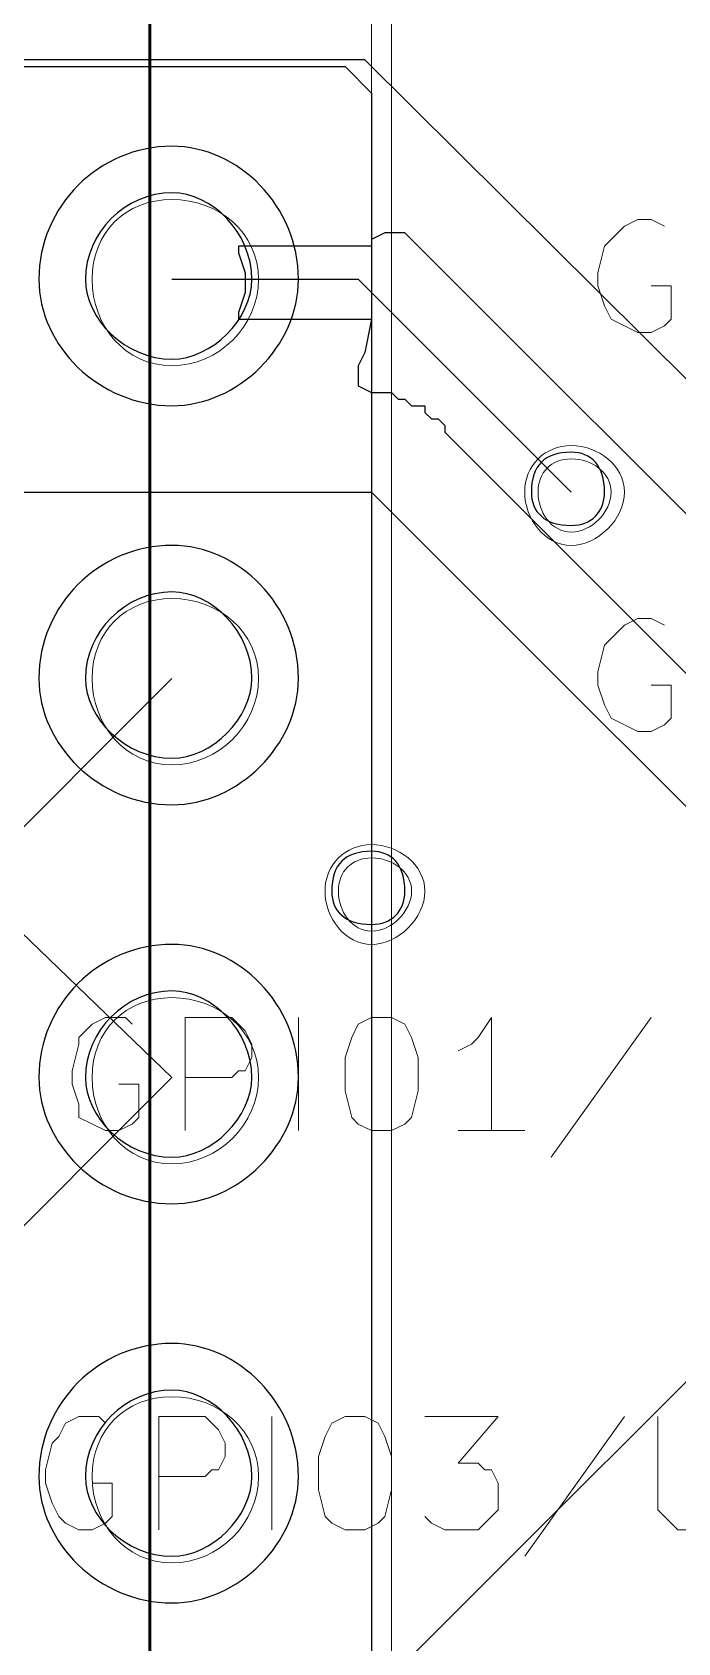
# Model space of a CAD drawing. Header units: centimetres. Extents: x -14.7 to 16.9, y -14.9 to 2.2.
# Drawn here: x -9.325 to -8.914, y -8.824 to -7.799 of the extents above; entities that cross this region are included whole.
import ezdxf

# ---------------------------------------------------------------- set-up
doc = ezdxf.new("R2010")
doc.units = ezdxf.units.CM
doc.header["$MEASUREMENT"] = 0
doc.layers.add('Layer 1', color=7, linetype='Continuous')

msp = doc.modelspace()

# ---------------------------------------------------------------- linework, layer by layer
at = {"layer": 'Layer 1', "lineweight": 53}
msp.add_lwpolyline([(-10.75, -13.7), (-9.25, -13.7), (-9.25, -6.3), (-10.75, -6.3), (-10.75, -13.7)], close=True, dxfattribs=at)
msp.add_open_spline([(-13.7, -13.2), (-13.7, -13.2), (-13.7, -6.8), (-13.7, -6.8), (-13.7, -6.8), (-13.7, -6.52386), (-13.47614, -6.3), (-13.2, -6.3), (-13.2, -6.3), (-13.2, -6.3), (-6.8, -6.3), (-6.8, -6.3), (-6.8, -6.3), (-6.52386, -6.3), (-6.3, -6.52386), (-6.3, -6.8), (-6.3, -6.8), (-6.3, -6.8), (-6.3, -13.2), (-6.3, -13.2), (-6.3, -13.2), (-6.3, -13.47614), (-6.52386, -13.7), (-6.8, -13.7), (-6.8, -13.7), (-6.8, -13.7), (-13.2, -13.7), (-13.2, -13.7), (-13.2, -13.7), (-13.47614, -13.7), (-13.7, -13.47614), (-13.7, -13.2)], degree=3, knots=[0, 0, 0, 0, 0.1111111, 0.1111111, 0.1111111, 0.1111111, 0.2222222, 0.2222222, 0.2222222, 0.2222222, 0.3333333, 0.3333333, 0.3333333, 0.3333333, 0.4444444, 0.4444444, 0.4444444, 0.4444444, 0.5555556, 0.5555556, 0.5555556, 0.5555556, 0.6666667, 0.6666667, 0.6666667, 0.6666667, 0.7777778, 0.7777778, 0.7777778, 0.7777778, 1, 1, 1, 1], dxfattribs=at)
at = {"layer": 'Layer 1', "color": 41, "lineweight": 13}
msp.add_open_spline([(-9.09618, -11.65576), (-9.09618, -11.65576), (-9.09618, -7.30812), (-9.09618, -7.30812)], degree=3, dxfattribs=at)
at = {"layer": 'Layer 1', "color": 253, "lineweight": 9}
msp.add_open_spline([(-9.10888, -7.32082), (-9.10888, -7.32082), (-9.10888, -11.63882), (-9.10888, -11.63882)], degree=3, dxfattribs=at)
at = {"layer": 'Layer 1', "color": 22, "lineweight": 25}
for points in [[(-10.88688, -7.82036), (-10.88688, -7.82036), (-9.12581, -7.82036), (-9.12581, -7.82036)], [(-9.12581, -7.82036), (-9.12581, -7.82036), (-9.10888, -7.83729), (-9.10888, -7.83729)], [(-9.10888, -7.83729), (-9.10888, -7.83729), (-9.10888, -8.34529), (-9.10888, -8.34529)], [(-8.46118, -8.20982), (-8.46118, -8.20982), (-9.12581, -8.87446), (-9.12581, -8.87446)], [(-9.35018, -8.35376), (-9.35018, -8.35376), (-9.23588, -8.46382), (-9.23588, -8.46382)]]:
    msp.add_open_spline(points, degree=3, dxfattribs=at)
at = {"layer": 'Layer 1', "color": 163, "lineweight": 25}
for points in [[(-9.11312, -7.81612), (-9.11312, -7.81612), (-10.64981, -7.81612), (-10.64981, -7.81612)], [(-8.46118, -8.46382), (-8.46118, -8.46382), (-9.11312, -7.81612), (-9.11312, -7.81612)], [(-9.23588, -7.95582), (-9.23588, -7.95582), (-9.11735, -7.95582), (-9.11735, -7.95582)], [(-9.11735, -7.95582), (-9.11735, -7.95582), (-8.98188, -8.09129), (-8.98188, -8.09129)], [(-10.62865, -8.09129), (-10.62865, -8.09129), (-9.10888, -8.09129), (-9.10888, -8.09129)], [(-9.10888, -8.09129), (-9.10888, -8.09129), (-8.48235, -8.71782), (-8.48235, -8.71782)], [(-9.36288, -8.33682), (-9.36288, -8.33682), (-9.23588, -8.20982), (-9.23588, -8.20982)], [(-9.10888, -8.34529), (-9.10888, -8.34529), (-9.10888, -10.87682), (-9.10888, -10.87682)], [(-9.23588, -8.46382), (-9.23588, -8.46382), (-9.36288, -8.59082), (-9.36288, -8.59082)]]:
    msp.add_open_spline(points, degree=3, dxfattribs=at)
at = {"layer": 'Layer 1', "color": 4}
for points in [[(-9.15545, -7.95582), (-9.15545, -7.99816), (-9.19355, -8.03626), (-9.23588, -8.03626), (-9.23588, -8.03626), (-9.28245, -8.03626), (-9.32055, -7.99816), (-9.32055, -7.95582), (-9.32055, -7.95582), (-9.32055, -7.90926), (-9.28245, -7.87116), (-9.23588, -7.87116), (-9.23588, -7.87116), (-9.19355, -7.87116), (-9.15545, -7.90926), (-9.15545, -7.95582)], [(-9.15545, -8.20982), (-9.15545, -8.25216), (-9.19355, -8.29026), (-9.23588, -8.29026), (-9.23588, -8.29026), (-9.28245, -8.29026), (-9.32055, -8.25216), (-9.32055, -8.20982), (-9.32055, -8.20982), (-9.32055, -8.16326), (-9.28245, -8.12516), (-9.23588, -8.12516), (-9.23588, -8.12516), (-9.19355, -8.12516), (-9.15545, -8.16326), (-9.15545, -8.20982)], [(-9.15545, -8.46382), (-9.15545, -8.50616), (-9.19355, -8.54426), (-9.23588, -8.54426), (-9.23588, -8.54426), (-9.28245, -8.54426), (-9.32055, -8.50616), (-9.32055, -8.46382), (-9.32055, -8.46382), (-9.32055, -8.41726), (-9.28245, -8.37916), (-9.23588, -8.37916), (-9.23588, -8.37916), (-9.19355, -8.37916), (-9.15545, -8.41726), (-9.15545, -8.46382)], [(-9.15545, -8.71782), (-9.15545, -8.76016), (-9.19355, -8.79826), (-9.23588, -8.79826), (-9.23588, -8.79826), (-9.28245, -8.79826), (-9.32055, -8.76016), (-9.32055, -8.71782), (-9.32055, -8.71782), (-9.32055, -8.67126), (-9.28245, -8.63316), (-9.23588, -8.63316), (-9.23588, -8.63316), (-9.19355, -8.63316), (-9.15545, -8.67126), (-9.15545, -8.71782)]]:
    msp.add_open_spline(points, degree=3, knots=[0, 0, 0, 0, 0.2, 0.2, 0.2, 0.2, 0.4, 0.4, 0.4, 0.4, 0.6, 0.6, 0.6, 0.6, 1, 1, 1, 1], dxfattribs=at)
at = {"layer": 'Layer 1', "color": 201}
for points in [[(-9.15545, -7.95582), (-9.15545, -7.99816), (-9.19355, -8.03626), (-9.23588, -8.03626), (-9.23588, -8.03626), (-9.28245, -8.03626), (-9.32055, -7.99816), (-9.32055, -7.95582), (-9.32055, -7.95582), (-9.32055, -7.90926), (-9.28245, -7.87116), (-9.23588, -7.87116), (-9.23588, -7.87116), (-9.19355, -7.87116), (-9.15545, -7.90926), (-9.15545, -7.95582)], [(-9.15545, -8.20982), (-9.15545, -8.25216), (-9.19355, -8.29026), (-9.23588, -8.29026), (-9.23588, -8.29026), (-9.28245, -8.29026), (-9.32055, -8.25216), (-9.32055, -8.20982), (-9.32055, -8.20982), (-9.32055, -8.16326), (-9.28245, -8.12516), (-9.23588, -8.12516), (-9.23588, -8.12516), (-9.19355, -8.12516), (-9.15545, -8.16326), (-9.15545, -8.20982)], [(-9.15545, -8.46382), (-9.15545, -8.50616), (-9.19355, -8.54426), (-9.23588, -8.54426), (-9.23588, -8.54426), (-9.28245, -8.54426), (-9.32055, -8.50616), (-9.32055, -8.46382), (-9.32055, -8.46382), (-9.32055, -8.41726), (-9.28245, -8.37916), (-9.23588, -8.37916), (-9.23588, -8.37916), (-9.19355, -8.37916), (-9.15545, -8.41726), (-9.15545, -8.46382)], [(-9.15545, -8.71782), (-9.15545, -8.76016), (-9.19355, -8.79826), (-9.23588, -8.79826), (-9.23588, -8.79826), (-9.28245, -8.79826), (-9.32055, -8.76016), (-9.32055, -8.71782), (-9.32055, -8.71782), (-9.32055, -8.67126), (-9.28245, -8.63316), (-9.23588, -8.63316), (-9.23588, -8.63316), (-9.19355, -8.63316), (-9.15545, -8.67126), (-9.15545, -8.71782)]]:
    msp.add_open_spline(points, degree=3, knots=[0, 0, 0, 0, 0.2, 0.2, 0.2, 0.2, 0.4, 0.4, 0.4, 0.4, 0.6, 0.6, 0.6, 0.6, 1, 1, 1, 1], dxfattribs=at)
at = {"layer": 'Layer 1', "color": 40}
for points in [[(-9.15545, -7.95582), (-9.15545, -7.99816), (-9.19355, -8.03626), (-9.23588, -8.03626), (-9.23588, -8.03626), (-9.28245, -8.03626), (-9.32055, -7.99816), (-9.32055, -7.95582), (-9.32055, -7.95582), (-9.32055, -7.90926), (-9.28245, -7.87116), (-9.23588, -7.87116), (-9.23588, -7.87116), (-9.19355, -7.87116), (-9.15545, -7.90926), (-9.15545, -7.95582)], [(-9.15545, -8.20982), (-9.15545, -8.25216), (-9.19355, -8.29026), (-9.23588, -8.29026), (-9.23588, -8.29026), (-9.28245, -8.29026), (-9.32055, -8.25216), (-9.32055, -8.20982), (-9.32055, -8.20982), (-9.32055, -8.16326), (-9.28245, -8.12516), (-9.23588, -8.12516), (-9.23588, -8.12516), (-9.19355, -8.12516), (-9.15545, -8.16326), (-9.15545, -8.20982)], [(-9.15545, -8.46382), (-9.15545, -8.50616), (-9.19355, -8.54426), (-9.23588, -8.54426), (-9.23588, -8.54426), (-9.28245, -8.54426), (-9.32055, -8.50616), (-9.32055, -8.46382), (-9.32055, -8.46382), (-9.32055, -8.41726), (-9.28245, -8.37916), (-9.23588, -8.37916), (-9.23588, -8.37916), (-9.19355, -8.37916), (-9.15545, -8.41726), (-9.15545, -8.46382)], [(-9.15545, -8.71782), (-9.15545, -8.76016), (-9.19355, -8.79826), (-9.23588, -8.79826), (-9.23588, -8.79826), (-9.28245, -8.79826), (-9.32055, -8.76016), (-9.32055, -8.71782), (-9.32055, -8.71782), (-9.32055, -8.67126), (-9.28245, -8.63316), (-9.23588, -8.63316), (-9.23588, -8.63316), (-9.19355, -8.63316), (-9.15545, -8.67126), (-9.15545, -8.71782)]]:
    msp.add_open_spline(points, degree=3, knots=[0, 0, 0, 0, 0.2, 0.2, 0.2, 0.2, 0.4, 0.4, 0.4, 0.4, 0.6, 0.6, 0.6, 0.6, 1, 1, 1, 1], dxfattribs=at)
at = {"layer": 'Layer 1'}
for points in [[(-9.18508, -7.95582), (-9.18508, -7.98122), (-9.21048, -8.00662), (-9.23588, -8.00662), (-9.23588, -8.00662), (-9.26551, -8.00662), (-9.29091, -7.98122), (-9.29091, -7.95582), (-9.29091, -7.95582), (-9.29091, -7.92619), (-9.26551, -7.90079), (-9.23588, -7.90079), (-9.23588, -7.90079), (-9.21048, -7.90079), (-9.18508, -7.92619), (-9.18508, -7.95582)], [(-8.96072, -8.09129), (-8.96072, -8.10399), (-8.96918, -8.11246), (-8.98188, -8.11246), (-8.98188, -8.11246), (-8.99882, -8.11246), (-9.00728, -8.10399), (-9.00728, -8.09129), (-9.00728, -8.09129), (-9.00728, -8.07436), (-8.99882, -8.06589), (-8.98188, -8.06589), (-8.98188, -8.06589), (-8.96918, -8.06589), (-8.96072, -8.07436), (-8.96072, -8.09129)], [(-9.18508, -8.20982), (-9.18508, -8.23522), (-9.21048, -8.26062), (-9.23588, -8.26062), (-9.23588, -8.26062), (-9.26551, -8.26062), (-9.29091, -8.23522), (-9.29091, -8.20982), (-9.29091, -8.20982), (-9.29091, -8.18019), (-9.26551, -8.15479), (-9.23588, -8.15479), (-9.23588, -8.15479), (-9.21048, -8.15479), (-9.18508, -8.18019), (-9.18508, -8.20982)], [(-9.08771, -8.34529), (-9.08771, -8.35799), (-9.09618, -8.36646), (-9.10888, -8.36646), (-9.10888, -8.36646), (-9.12581, -8.36646), (-9.13428, -8.35799), (-9.13428, -8.34529), (-9.13428, -8.34529), (-9.13428, -8.32836), (-9.12581, -8.31989), (-9.10888, -8.31989), (-9.10888, -8.31989), (-9.09618, -8.31989), (-9.08771, -8.32836), (-9.08771, -8.34529)], [(-9.18508, -8.46382), (-9.18508, -8.48922), (-9.21048, -8.51462), (-9.23588, -8.51462), (-9.23588, -8.51462), (-9.26551, -8.51462), (-9.29091, -8.48922), (-9.29091, -8.46382), (-9.29091, -8.46382), (-9.29091, -8.43419), (-9.26551, -8.40879), (-9.23588, -8.40879), (-9.23588, -8.40879), (-9.21048, -8.40879), (-9.18508, -8.43419), (-9.18508, -8.46382)], [(-9.18508, -8.71782), (-9.18508, -8.74322), (-9.21048, -8.76862), (-9.23588, -8.76862), (-9.23588, -8.76862), (-9.26551, -8.76862), (-9.29091, -8.74322), (-9.29091, -8.71782), (-9.29091, -8.71782), (-9.29091, -8.68819), (-9.26551, -8.66279), (-9.23588, -8.66279), (-9.23588, -8.66279), (-9.21048, -8.66279), (-9.18508, -8.68819), (-9.18508, -8.71782)]]:
    msp.add_open_spline(points, degree=3, knots=[0, 0, 0, 0, 0.2, 0.2, 0.2, 0.2, 0.4, 0.4, 0.4, 0.4, 0.6, 0.6, 0.6, 0.6, 1, 1, 1, 1], dxfattribs=at)
at = {"layer": 'Layer 1', "color": 40, "lineweight": 5}
for points in [[(-9.18085, -7.95582), (-9.18085, -7.98546), (-9.20625, -8.01086), (-9.23588, -8.01086), (-9.23588, -8.01086), (-9.26552, -8.01086), (-9.28668, -7.98546), (-9.28668, -7.95582), (-9.28668, -7.95582), (-9.28668, -7.92619), (-9.26552, -7.90502), (-9.23588, -7.90502), (-9.23588, -7.90502), (-9.20625, -7.90502), (-9.18085, -7.92619), (-9.18085, -7.95582)], [(-9.18085, -8.20982), (-9.18085, -8.23946), (-9.20625, -8.26486), (-9.23588, -8.26486), (-9.23588, -8.26486), (-9.26552, -8.26486), (-9.28668, -8.23946), (-9.28668, -8.20982), (-9.28668, -8.20982), (-9.28668, -8.18019), (-9.26552, -8.15902), (-9.23588, -8.15902), (-9.23588, -8.15902), (-9.20625, -8.15902), (-9.18085, -8.18019), (-9.18085, -8.20982)], [(-9.18085, -8.46382), (-9.18085, -8.49346), (-9.20625, -8.51886), (-9.23588, -8.51886), (-9.23588, -8.51886), (-9.26552, -8.51886), (-9.28668, -8.49346), (-9.28668, -8.46382), (-9.28668, -8.46382), (-9.28668, -8.43419), (-9.26552, -8.41302), (-9.23588, -8.41302), (-9.23588, -8.41302), (-9.20625, -8.41302), (-9.18085, -8.43419), (-9.18085, -8.46382)], [(-9.18085, -8.71782), (-9.18085, -8.74746), (-9.20625, -8.77286), (-9.23588, -8.77286), (-9.23588, -8.77286), (-9.26552, -8.77286), (-9.28668, -8.74746), (-9.28668, -8.71782), (-9.28668, -8.71782), (-9.28668, -8.68819), (-9.26552, -8.66702), (-9.23588, -8.66702), (-9.23588, -8.66702), (-9.20625, -8.66702), (-9.18085, -8.68819), (-9.18085, -8.71782)]]:
    msp.add_open_spline(points, degree=3, knots=[0, 0, 0, 0, 0.2, 0.2, 0.2, 0.2, 0.4, 0.4, 0.4, 0.4, 0.6, 0.6, 0.6, 0.6, 1, 1, 1, 1], dxfattribs=at)
at = {"layer": 'Layer 1', "color": 41, "lineweight": 18}
for points, knots in [([(-8.92262, -7.92196), (-8.92262, -7.92196), (-8.93108, -7.91772), (-8.93108, -7.91772), (-8.93108, -7.91772), (-8.93108, -7.91772), (-8.93955, -7.91772), (-8.93955, -7.91772), (-8.93955, -7.91772), (-8.93955, -7.91772), (-8.94802, -7.92196), (-8.94802, -7.92196), (-8.94802, -7.92196), (-8.94802, -7.92196), (-8.96072, -7.93466), (-8.96072, -7.93466), (-8.96072, -7.93466), (-8.96072, -7.93466), (-8.96495, -7.95159), (-8.96495, -7.95159), (-8.96495, -7.95159), (-8.96495, -7.95159), (-8.96495, -7.96006), (-8.96495, -7.96006), (-8.96495, -7.96006), (-8.96495, -7.96006), (-8.96072, -7.97276), (-8.96072, -7.97276), (-8.96072, -7.97276), (-8.96072, -7.97276), (-8.95648, -7.98122), (-8.95648, -7.98122), (-8.95648, -7.98122), (-8.95648, -7.98122), (-8.93955, -7.98969), (-8.93955, -7.98969), (-8.93955, -7.98969), (-8.93955, -7.98969), (-8.93108, -7.98969), (-8.93108, -7.98969), (-8.93108, -7.98969), (-8.93108, -7.98969), (-8.92262, -7.98546), (-8.92262, -7.98546), (-8.92262, -7.98546), (-8.92262, -7.98546), (-8.91838, -7.98122), (-8.91838, -7.98122), (-8.91838, -7.98122), (-8.91838, -7.98122), (-8.91838, -7.96006), (-8.91838, -7.96006), (-8.91838, -7.96006), (-8.91838, -7.96006), (-8.93108, -7.96006), (-8.93108, -7.96006)], [0, 0, 0, 0, 0.0666667, 0.0666667, 0.0666667, 0.0666667, 0.1333333, 0.1333333, 0.1333333, 0.1333333, 0.2, 0.2, 0.2, 0.2, 0.2666667, 0.2666667, 0.2666667, 0.2666667, 0.3333333, 0.3333333, 0.3333333, 0.3333333, 0.4, 0.4, 0.4, 0.4, 0.4666667, 0.4666667, 0.4666667, 0.4666667, 0.5333333, 0.5333333, 0.5333333, 0.5333333, 0.6, 0.6, 0.6, 0.6, 0.6666667, 0.6666667, 0.6666667, 0.6666667, 0.7333333, 0.7333333, 0.7333333, 0.7333333, 0.8, 0.8, 0.8, 0.8, 0.8666667, 0.8666667, 0.8666667, 0.8666667, 1, 1, 1, 1]), ([(-8.92262, -8.17596), (-8.92262, -8.17596), (-8.93108, -8.17172), (-8.93108, -8.17172), (-8.93108, -8.17172), (-8.93108, -8.17172), (-8.93955, -8.17172), (-8.93955, -8.17172), (-8.93955, -8.17172), (-8.93955, -8.17172), (-8.94802, -8.17596), (-8.94802, -8.17596), (-8.94802, -8.17596), (-8.94802, -8.17596), (-8.96072, -8.18866), (-8.96072, -8.18866), (-8.96072, -8.18866), (-8.96072, -8.18866), (-8.96495, -8.20559), (-8.96495, -8.20559), (-8.96495, -8.20559), (-8.96495, -8.20559), (-8.96495, -8.21406), (-8.96495, -8.21406), (-8.96495, -8.21406), (-8.96495, -8.21406), (-8.96072, -8.22676), (-8.96072, -8.22676), (-8.96072, -8.22676), (-8.96072, -8.22676), (-8.95648, -8.23522), (-8.95648, -8.23522), (-8.95648, -8.23522), (-8.95648, -8.23522), (-8.93955, -8.24369), (-8.93955, -8.24369), (-8.93955, -8.24369), (-8.93955, -8.24369), (-8.93108, -8.24369), (-8.93108, -8.24369), (-8.93108, -8.24369), (-8.93108, -8.24369), (-8.92262, -8.23946), (-8.92262, -8.23946), (-8.92262, -8.23946), (-8.92262, -8.23946), (-8.91838, -8.23522), (-8.91838, -8.23522), (-8.91838, -8.23522), (-8.91838, -8.23522), (-8.91838, -8.21406), (-8.91838, -8.21406), (-8.91838, -8.21406), (-8.91838, -8.21406), (-8.93108, -8.21406), (-8.93108, -8.21406)], [0, 0, 0, 0, 0.0666667, 0.0666667, 0.0666667, 0.0666667, 0.1333333, 0.1333333, 0.1333333, 0.1333333, 0.2, 0.2, 0.2, 0.2, 0.2666667, 0.2666667, 0.2666667, 0.2666667, 0.3333333, 0.3333333, 0.3333333, 0.3333333, 0.4, 0.4, 0.4, 0.4, 0.4666667, 0.4666667, 0.4666667, 0.4666667, 0.5333333, 0.5333333, 0.5333333, 0.5333333, 0.6, 0.6, 0.6, 0.6, 0.6666667, 0.6666667, 0.6666667, 0.6666667, 0.7333333, 0.7333333, 0.7333333, 0.7333333, 0.8, 0.8, 0.8, 0.8, 0.8666667, 0.8666667, 0.8666667, 0.8666667, 1, 1, 1, 1]), ([(-9.26128, -8.42996), (-9.26128, -8.42996), (-9.26551, -8.42572), (-9.26551, -8.42572), (-9.26551, -8.42572), (-9.26551, -8.42572), (-9.27821, -8.42572), (-9.27821, -8.42572), (-9.27821, -8.42572), (-9.27821, -8.42572), (-9.28668, -8.42996), (-9.28668, -8.42996), (-9.28668, -8.42996), (-9.28668, -8.42996), (-9.29515, -8.43842), (-9.29515, -8.43842), (-9.29515, -8.43842), (-9.29515, -8.43842), (-9.29515, -8.44266), (-9.29515, -8.44266), (-9.29515, -8.44266), (-9.29515, -8.44266), (-9.29938, -8.45959), (-9.29938, -8.45959), (-9.29938, -8.45959), (-9.29938, -8.45959), (-9.29938, -8.46806), (-9.29938, -8.46806), (-9.29938, -8.46806), (-9.29938, -8.46806), (-9.29515, -8.48076), (-9.29515, -8.48076), (-9.29515, -8.48076), (-9.29515, -8.48076), (-9.29515, -8.48922), (-9.29515, -8.48922), (-9.29515, -8.48922), (-9.29515, -8.48922), (-9.27821, -8.49769), (-9.27821, -8.49769), (-9.27821, -8.49769), (-9.27821, -8.49769), (-9.26975, -8.49769), (-9.26975, -8.49769), (-9.26975, -8.49769), (-9.26975, -8.49769), (-9.26128, -8.49346), (-9.26128, -8.49346), (-9.26128, -8.49346), (-9.26128, -8.49346), (-9.25705, -8.48922), (-9.25705, -8.48922), (-9.25705, -8.48922), (-9.25705, -8.48922), (-9.25705, -8.46806), (-9.25705, -8.46806), (-9.25705, -8.46806), (-9.25705, -8.46806), (-9.26975, -8.46806), (-9.26975, -8.46806)], [0, 0, 0, 0, 0.0625, 0.0625, 0.0625, 0.0625, 0.125, 0.125, 0.125, 0.125, 0.1875, 0.1875, 0.1875, 0.1875, 0.25, 0.25, 0.25, 0.25, 0.3125, 0.3125, 0.3125, 0.3125, 0.375, 0.375, 0.375, 0.375, 0.4375, 0.4375, 0.4375, 0.4375, 0.5, 0.5, 0.5, 0.5, 0.5625, 0.5625, 0.5625, 0.5625, 0.625, 0.625, 0.625, 0.625, 0.6875, 0.6875, 0.6875, 0.6875, 0.75, 0.75, 0.75, 0.75, 0.8125, 0.8125, 0.8125, 0.8125, 0.875, 0.875, 0.875, 0.875, 1, 1, 1, 1]), ([(-9.22742, -8.49769), (-9.22742, -8.49769), (-9.22742, -8.42572), (-9.22742, -8.42572), (-9.22742, -8.42572), (-9.22742, -8.42572), (-9.19778, -8.42572), (-9.19778, -8.42572), (-9.19778, -8.42572), (-9.19778, -8.42572), (-9.18932, -8.43419), (-9.18932, -8.43419), (-9.18932, -8.43419), (-9.18932, -8.43419), (-9.18508, -8.44266), (-9.18508, -8.44266), (-9.18508, -8.44266), (-9.18508, -8.44266), (-9.18508, -8.45112), (-9.18508, -8.45112), (-9.18508, -8.45112), (-9.18508, -8.45112), (-9.18932, -8.45959), (-9.18932, -8.45959), (-9.18932, -8.45959), (-9.18932, -8.45959), (-9.19355, -8.45959), (-9.19355, -8.45959), (-9.19355, -8.45959), (-9.19355, -8.45959), (-9.19778, -8.46382), (-9.19778, -8.46382), (-9.19778, -8.46382), (-9.19778, -8.46382), (-9.22742, -8.46382), (-9.22742, -8.46382)], [0, 0, 0, 0, 0.1, 0.1, 0.1, 0.1, 0.2, 0.2, 0.2, 0.2, 0.3, 0.3, 0.3, 0.3, 0.4, 0.4, 0.4, 0.4, 0.5, 0.5, 0.5, 0.5, 0.6, 0.6, 0.6, 0.6, 0.7, 0.7, 0.7, 0.7, 0.8, 0.8, 0.8, 0.8, 1, 1, 1, 1]), ([(-9.10888, -8.42572), (-9.10888, -8.42572), (-9.09618, -8.42572), (-9.09618, -8.42572), (-9.09618, -8.42572), (-9.09618, -8.42572), (-9.08771, -8.42996), (-9.08771, -8.42996), (-9.08771, -8.42996), (-9.08771, -8.42996), (-9.08348, -8.43842), (-9.08348, -8.43842), (-9.08348, -8.43842), (-9.08348, -8.43842), (-9.07925, -8.45112), (-9.07925, -8.45112), (-9.07925, -8.45112), (-9.07925, -8.45112), (-9.07925, -8.47229), (-9.07925, -8.47229), (-9.07925, -8.47229), (-9.07925, -8.47229), (-9.08348, -8.48922), (-9.08348, -8.48922), (-9.08348, -8.48922), (-9.08348, -8.48922), (-9.08771, -8.49346), (-9.08771, -8.49346), (-9.08771, -8.49346), (-9.08771, -8.49346), (-9.09618, -8.49769), (-9.09618, -8.49769), (-9.09618, -8.49769), (-9.09618, -8.49769), (-9.10888, -8.49769), (-9.10888, -8.49769), (-9.10888, -8.49769), (-9.10888, -8.49769), (-9.11735, -8.49346), (-9.11735, -8.49346), (-9.11735, -8.49346), (-9.11735, -8.49346), (-9.12158, -8.48922), (-9.12158, -8.48922), (-9.12158, -8.48922), (-9.12158, -8.48922), (-9.12581, -8.47229), (-9.12581, -8.47229), (-9.12581, -8.47229), (-9.12581, -8.47229), (-9.12581, -8.45112), (-9.12581, -8.45112), (-9.12581, -8.45112), (-9.12581, -8.45112), (-9.12158, -8.43842), (-9.12158, -8.43842), (-9.12158, -8.43842), (-9.12158, -8.43842), (-9.11735, -8.42996), (-9.11735, -8.42996), (-9.11735, -8.42996), (-9.11735, -8.42996), (-9.10888, -8.42572), (-9.10888, -8.42572)], [0, 0, 0, 0, 0.0588235, 0.0588235, 0.0588235, 0.0588235, 0.1176471, 0.1176471, 0.1176471, 0.1176471, 0.1764706, 0.1764706, 0.1764706, 0.1764706, 0.2352941, 0.2352941, 0.2352941, 0.2352941, 0.2941176, 0.2941176, 0.2941176, 0.2941176, 0.3529412, 0.3529412, 0.3529412, 0.3529412, 0.4117647, 0.4117647, 0.4117647, 0.4117647, 0.4705882, 0.4705882, 0.4705882, 0.4705882, 0.5294118, 0.5294118, 0.5294118, 0.5294118, 0.5882353, 0.5882353, 0.5882353, 0.5882353, 0.6470588, 0.6470588, 0.6470588, 0.6470588, 0.7058824, 0.7058824, 0.7058824, 0.7058824, 0.7647059, 0.7647059, 0.7647059, 0.7647059, 0.8235294, 0.8235294, 0.8235294, 0.8235294, 0.8823529, 0.8823529, 0.8823529, 0.8823529, 1, 1, 1, 1]), ([(-9.03268, -8.49769), (-9.03268, -8.49769), (-9.03268, -8.42572), (-9.03268, -8.42572), (-9.03268, -8.42572), (-9.03268, -8.42572), (-9.04115, -8.43842), (-9.04115, -8.43842), (-9.04115, -8.43842), (-9.04115, -8.43842), (-9.04538, -8.44266), (-9.04538, -8.44266), (-9.04538, -8.44266), (-9.04538, -8.44266), (-9.05385, -8.44689), (-9.05385, -8.44689)], [0, 0, 0, 0, 0.2, 0.2, 0.2, 0.2, 0.4, 0.4, 0.4, 0.4, 0.6, 0.6, 0.6, 0.6, 1, 1, 1, 1]), ([(-9.27822, -8.68396), (-9.27822, -8.68396), (-9.28245, -8.67972), (-9.28245, -8.67972), (-9.28245, -8.67972), (-9.28245, -8.67972), (-9.29515, -8.67972), (-9.29515, -8.67972), (-9.29515, -8.67972), (-9.29515, -8.67972), (-9.30362, -8.68396), (-9.30362, -8.68396), (-9.30362, -8.68396), (-9.30362, -8.68396), (-9.30785, -8.69242), (-9.30785, -8.69242), (-9.30785, -8.69242), (-9.30785, -8.69242), (-9.31208, -8.69666), (-9.31208, -8.69666), (-9.31208, -8.69666), (-9.31208, -8.69666), (-9.31632, -8.71359), (-9.31632, -8.71359), (-9.31632, -8.71359), (-9.31632, -8.71359), (-9.31632, -8.72206), (-9.31632, -8.72206), (-9.31632, -8.72206), (-9.31632, -8.72206), (-9.31208, -8.73476), (-9.31208, -8.73476), (-9.31208, -8.73476), (-9.31208, -8.73476), (-9.30785, -8.74322), (-9.30785, -8.74322), (-9.30785, -8.74322), (-9.30785, -8.74322), (-9.30362, -8.74746), (-9.30362, -8.74746), (-9.30362, -8.74746), (-9.30362, -8.74746), (-9.29515, -8.75169), (-9.29515, -8.75169), (-9.29515, -8.75169), (-9.29515, -8.75169), (-9.28668, -8.75169), (-9.28668, -8.75169), (-9.28668, -8.75169), (-9.28668, -8.75169), (-9.27822, -8.74746), (-9.27822, -8.74746), (-9.27822, -8.74746), (-9.27822, -8.74746), (-9.27398, -8.74322), (-9.27398, -8.74322), (-9.27398, -8.74322), (-9.27398, -8.74322), (-9.27398, -8.72206), (-9.27398, -8.72206), (-9.27398, -8.72206), (-9.27398, -8.72206), (-9.28668, -8.72206), (-9.28668, -8.72206)], [0, 0, 0, 0, 0.0588235, 0.0588235, 0.0588235, 0.0588235, 0.1176471, 0.1176471, 0.1176471, 0.1176471, 0.1764706, 0.1764706, 0.1764706, 0.1764706, 0.2352941, 0.2352941, 0.2352941, 0.2352941, 0.2941176, 0.2941176, 0.2941176, 0.2941176, 0.3529412, 0.3529412, 0.3529412, 0.3529412, 0.4117647, 0.4117647, 0.4117647, 0.4117647, 0.4705882, 0.4705882, 0.4705882, 0.4705882, 0.5294118, 0.5294118, 0.5294118, 0.5294118, 0.5882353, 0.5882353, 0.5882353, 0.5882353, 0.6470588, 0.6470588, 0.6470588, 0.6470588, 0.7058824, 0.7058824, 0.7058824, 0.7058824, 0.7647059, 0.7647059, 0.7647059, 0.7647059, 0.8235294, 0.8235294, 0.8235294, 0.8235294, 0.8823529, 0.8823529, 0.8823529, 0.8823529, 1, 1, 1, 1]), ([(-9.24435, -8.75169), (-9.24435, -8.75169), (-9.24435, -8.67972), (-9.24435, -8.67972), (-9.24435, -8.67972), (-9.24435, -8.67972), (-9.21471, -8.67972), (-9.21471, -8.67972), (-9.21471, -8.67972), (-9.21471, -8.67972), (-9.20625, -8.68819), (-9.20625, -8.68819), (-9.20625, -8.68819), (-9.20625, -8.68819), (-9.20201, -8.69666), (-9.20201, -8.69666), (-9.20201, -8.69666), (-9.20201, -8.69666), (-9.20201, -8.70512), (-9.20201, -8.70512), (-9.20201, -8.70512), (-9.20201, -8.70512), (-9.20625, -8.71359), (-9.20625, -8.71359), (-9.20625, -8.71359), (-9.20625, -8.71359), (-9.21048, -8.71359), (-9.21048, -8.71359), (-9.21048, -8.71359), (-9.21048, -8.71359), (-9.21471, -8.71782), (-9.21471, -8.71782), (-9.21471, -8.71782), (-9.21471, -8.71782), (-9.24435, -8.71782), (-9.24435, -8.71782)], [0, 0, 0, 0, 0.1, 0.1, 0.1, 0.1, 0.2, 0.2, 0.2, 0.2, 0.3, 0.3, 0.3, 0.3, 0.4, 0.4, 0.4, 0.4, 0.5, 0.5, 0.5, 0.5, 0.6, 0.6, 0.6, 0.6, 0.7, 0.7, 0.7, 0.7, 0.8, 0.8, 0.8, 0.8, 1, 1, 1, 1]), ([(-9.12581, -8.67972), (-9.12581, -8.67972), (-9.11311, -8.67972), (-9.11311, -8.67972), (-9.11311, -8.67972), (-9.11311, -8.67972), (-9.10465, -8.68396), (-9.10465, -8.68396), (-9.10465, -8.68396), (-9.10465, -8.68396), (-9.10041, -8.69242), (-9.10041, -8.69242), (-9.10041, -8.69242), (-9.10041, -8.69242), (-9.09618, -8.70512), (-9.09618, -8.70512), (-9.09618, -8.70512), (-9.09618, -8.70512), (-9.09618, -8.72629), (-9.09618, -8.72629), (-9.09618, -8.72629), (-9.09618, -8.72629), (-9.10041, -8.74322), (-9.10041, -8.74322), (-9.10041, -8.74322), (-9.10041, -8.74322), (-9.10465, -8.74746), (-9.10465, -8.74746), (-9.10465, -8.74746), (-9.10465, -8.74746), (-9.11311, -8.75169), (-9.11311, -8.75169), (-9.11311, -8.75169), (-9.11311, -8.75169), (-9.12581, -8.75169), (-9.12581, -8.75169), (-9.12581, -8.75169), (-9.12581, -8.75169), (-9.13428, -8.74746), (-9.13428, -8.74746), (-9.13428, -8.74746), (-9.13428, -8.74746), (-9.13851, -8.74322), (-9.13851, -8.74322), (-9.13851, -8.74322), (-9.13851, -8.74322), (-9.14275, -8.72629), (-9.14275, -8.72629), (-9.14275, -8.72629), (-9.14275, -8.72629), (-9.14275, -8.70512), (-9.14275, -8.70512), (-9.14275, -8.70512), (-9.14275, -8.70512), (-9.13851, -8.69242), (-9.13851, -8.69242), (-9.13851, -8.69242), (-9.13851, -8.69242), (-9.13428, -8.68396), (-9.13428, -8.68396), (-9.13428, -8.68396), (-9.13428, -8.68396), (-9.12581, -8.67972), (-9.12581, -8.67972)], [0, 0, 0, 0, 0.0588235, 0.0588235, 0.0588235, 0.0588235, 0.1176471, 0.1176471, 0.1176471, 0.1176471, 0.1764706, 0.1764706, 0.1764706, 0.1764706, 0.2352941, 0.2352941, 0.2352941, 0.2352941, 0.2941176, 0.2941176, 0.2941176, 0.2941176, 0.3529412, 0.3529412, 0.3529412, 0.3529412, 0.4117647, 0.4117647, 0.4117647, 0.4117647, 0.4705882, 0.4705882, 0.4705882, 0.4705882, 0.5294118, 0.5294118, 0.5294118, 0.5294118, 0.5882353, 0.5882353, 0.5882353, 0.5882353, 0.6470588, 0.6470588, 0.6470588, 0.6470588, 0.7058824, 0.7058824, 0.7058824, 0.7058824, 0.7647059, 0.7647059, 0.7647059, 0.7647059, 0.8235294, 0.8235294, 0.8235294, 0.8235294, 0.8823529, 0.8823529, 0.8823529, 0.8823529, 1, 1, 1, 1]), ([(-9.07502, -8.67972), (-9.07502, -8.67972), (-9.02845, -8.67972), (-9.02845, -8.67972), (-9.02845, -8.67972), (-9.02845, -8.67972), (-9.05385, -8.70936), (-9.05385, -8.70936), (-9.05385, -8.70936), (-9.05385, -8.70936), (-9.04115, -8.70936), (-9.04115, -8.70936), (-9.04115, -8.70936), (-9.04115, -8.70936), (-9.03692, -8.71359), (-9.03692, -8.71359), (-9.03692, -8.71359), (-9.03692, -8.71359), (-9.03268, -8.71359), (-9.03268, -8.71359), (-9.03268, -8.71359), (-9.03268, -8.71359), (-9.02845, -8.72206), (-9.02845, -8.72206), (-9.02845, -8.72206), (-9.02845, -8.72206), (-9.02845, -8.73899), (-9.02845, -8.73899), (-9.02845, -8.73899), (-9.02845, -8.73899), (-9.04115, -8.75169), (-9.04115, -8.75169), (-9.04115, -8.75169), (-9.04115, -8.75169), (-9.06232, -8.75169), (-9.06232, -8.75169), (-9.06232, -8.75169), (-9.06232, -8.75169), (-9.07078, -8.74746), (-9.07078, -8.74746), (-9.07078, -8.74746), (-9.07078, -8.74746), (-9.07502, -8.74322), (-9.07502, -8.74322)], [0, 0, 0, 0, 0.0833333, 0.0833333, 0.0833333, 0.0833333, 0.1666667, 0.1666667, 0.1666667, 0.1666667, 0.25, 0.25, 0.25, 0.25, 0.3333333, 0.3333333, 0.3333333, 0.3333333, 0.4166667, 0.4166667, 0.4166667, 0.4166667, 0.5, 0.5, 0.5, 0.5, 0.5833333, 0.5833333, 0.5833333, 0.5833333, 0.6666667, 0.6666667, 0.6666667, 0.6666667, 0.75, 0.75, 0.75, 0.75, 0.8333333, 0.8333333, 0.8333333, 0.8333333, 1, 1, 1, 1]), ([(-8.92685, -8.67972), (-8.92685, -8.67972), (-8.92685, -8.73899), (-8.92685, -8.73899), (-8.92685, -8.73899), (-8.92685, -8.73899), (-8.91415, -8.75169), (-8.91415, -8.75169), (-8.91415, -8.75169), (-8.91415, -8.75169), (-8.90145, -8.75169), (-8.90145, -8.75169), (-8.90145, -8.75169), (-8.90145, -8.75169), (-8.89298, -8.74746), (-8.89298, -8.74746), (-8.89298, -8.74746), (-8.89298, -8.74746), (-8.88451, -8.73899), (-8.88451, -8.73899), (-8.88451, -8.73899), (-8.88451, -8.73899), (-8.88451, -8.67972), (-8.88451, -8.67972)], [0, 0, 0, 0, 0.1428571, 0.1428571, 0.1428571, 0.1428571, 0.2857143, 0.2857143, 0.2857143, 0.2857143, 0.4285714, 0.4285714, 0.4285714, 0.4285714, 0.5714286, 0.5714286, 0.5714286, 0.5714286, 0.7142857, 0.7142857, 0.7142857, 0.7142857, 1, 1, 1, 1])]:
    msp.add_open_spline(points, degree=3, knots=knots, dxfattribs=at)
at = {"layer": 'Layer 1', "color": 163}
msp.add_open_spline([(-9.08771, -7.92619), (-9.08771, -7.92619), (-8.60511, -8.40879), (-8.60511, -8.40879), (-8.60511, -8.40879), (-8.60511, -8.40879), (-8.60511, -8.42149), (-8.60511, -8.42149), (-8.60511, -8.42149), (-8.60511, -8.42149), (-8.60935, -8.43842), (-8.60935, -8.43842), (-8.60935, -8.43842), (-8.60935, -8.43842), (-8.60935, -8.45112), (-8.60935, -8.45112), (-8.60935, -8.45112), (-8.60935, -8.45112), (-8.61358, -8.45959), (-8.61358, -8.45959), (-8.61358, -8.45959), (-8.61358, -8.45959), (-8.61358, -8.47652), (-8.61358, -8.47652), (-8.61358, -8.47652), (-8.61358, -8.47652), (-8.61781, -8.48076), (-8.61781, -8.48076), (-8.61781, -8.48076), (-8.61781, -8.48076), (-8.62628, -8.48499), (-8.62628, -8.48499), (-8.62628, -8.48499), (-8.62628, -8.48499), (-8.63051, -8.48076), (-8.63051, -8.48076), (-8.63051, -8.48076), (-8.63051, -8.48076), (-8.63475, -8.48076), (-8.63475, -8.48076), (-8.63475, -8.48076), (-8.63475, -8.48076), (-9.06231, -8.05319), (-9.06231, -8.05319), (-9.06231, -8.05319), (-9.06231, -8.05319), (-9.06231, -8.04896), (-9.06231, -8.04896), (-9.06231, -8.04896), (-9.06231, -8.04896), (-9.06655, -8.04472), (-9.06655, -8.04472), (-9.06655, -8.04472), (-9.06655, -8.04472), (-9.07078, -8.04472), (-9.07078, -8.04472), (-9.07078, -8.04472), (-9.07078, -8.04472), (-9.07501, -8.04049), (-9.07501, -8.04049), (-9.07501, -8.04049), (-9.07501, -8.04049), (-9.07501, -8.03626), (-9.07501, -8.03626), (-9.07501, -8.03626), (-9.07501, -8.03626), (-9.08348, -8.03626), (-9.08348, -8.03626), (-9.08348, -8.03626), (-9.08348, -8.03626), (-9.08771, -8.03202), (-9.08771, -8.03202), (-9.08771, -8.03202), (-9.08771, -8.03202), (-9.09195, -8.03202), (-9.09195, -8.03202), (-9.09195, -8.03202), (-9.09195, -8.03202), (-9.09618, -8.02779), (-9.09618, -8.02779), (-9.09618, -8.02779), (-9.09618, -8.02779), (-9.10888, -8.02779), (-9.10888, -8.02779), (-9.10888, -8.02779), (-9.10888, -8.02779), (-9.11735, -8.02356), (-9.11735, -8.02356), (-9.11735, -8.02356), (-9.11735, -8.02356), (-9.11735, -8.01086), (-9.11735, -8.01086), (-9.11735, -8.01086), (-9.11735, -8.01086), (-9.11311, -8.00239), (-9.11311, -8.00239), (-9.11311, -8.00239), (-9.11311, -8.00239), (-9.10888, -7.98122), (-9.10888, -7.98122), (-9.10888, -7.98122), (-9.10888, -7.98122), (-9.19355, -7.98122), (-9.19355, -7.98122), (-9.19355, -7.98122), (-9.19355, -7.98122), (-9.19355, -7.97699), (-9.19355, -7.97699), (-9.19355, -7.97699), (-9.19355, -7.97699), (-9.18931, -7.96429), (-9.18931, -7.96429), (-9.18931, -7.96429), (-9.18931, -7.96429), (-9.18931, -7.95159), (-9.18931, -7.95159), (-9.18931, -7.95159), (-9.18931, -7.95159), (-9.19355, -7.93889), (-9.19355, -7.93889), (-9.19355, -7.93889), (-9.19355, -7.93889), (-9.19355, -7.93466), (-9.19355, -7.93466), (-9.19355, -7.93466), (-9.19355, -7.93466), (-9.10888, -7.93466), (-9.10888, -7.93466), (-9.10888, -7.93466), (-9.10888, -7.93466), (-9.10888, -7.93042), (-9.10888, -7.93042), (-9.10888, -7.93042), (-9.10888, -7.93042), (-9.10041, -7.92619), (-9.10041, -7.92619), (-9.10041, -7.92619), (-9.10041, -7.92619), (-9.08771, -7.92619), (-9.08771, -7.92619)], degree=3, knots=[0, 0, 0, 0, 0.0277778, 0.0277778, 0.0277778, 0.0277778, 0.0555556, 0.0555556, 0.0555556, 0.0555556, 0.0833333, 0.0833333, 0.0833333, 0.0833333, 0.1111111, 0.1111111, 0.1111111, 0.1111111, 0.1388889, 0.1388889, 0.1388889, 0.1388889, 0.1666667, 0.1666667, 0.1666667, 0.1666667, 0.1944444, 0.1944444, 0.1944444, 0.1944444, 0.2222222, 0.2222222, 0.2222222, 0.2222222, 0.25, 0.25, 0.25, 0.25, 0.2777778, 0.2777778, 0.2777778, 0.2777778, 0.3055556, 0.3055556, 0.3055556, 0.3055556, 0.3333333, 0.3333333, 0.3333333, 0.3333333, 0.3611111, 0.3611111, 0.3611111, 0.3611111, 0.3888889, 0.3888889, 0.3888889, 0.3888889, 0.4166667, 0.4166667, 0.4166667, 0.4166667, 0.4444444, 0.4444444, 0.4444444, 0.4444444, 0.4722222, 0.4722222, 0.4722222, 0.4722222, 0.5, 0.5, 0.5, 0.5, 0.5277778, 0.5277778, 0.5277778, 0.5277778, 0.5555556, 0.5555556, 0.5555556, 0.5555556, 0.5833333, 0.5833333, 0.5833333, 0.5833333, 0.6111111, 0.6111111, 0.6111111, 0.6111111, 0.6388889, 0.6388889, 0.6388889, 0.6388889, 0.6666667, 0.6666667, 0.6666667, 0.6666667, 0.6944444, 0.6944444, 0.6944444, 0.6944444, 0.7222222, 0.7222222, 0.7222222, 0.7222222, 0.75, 0.75, 0.75, 0.75, 0.7777778, 0.7777778, 0.7777778, 0.7777778, 0.8055556, 0.8055556, 0.8055556, 0.8055556, 0.8333333, 0.8333333, 0.8333333, 0.8333333, 0.8611111, 0.8611111, 0.8611111, 0.8611111, 0.8888889, 0.8888889, 0.8888889, 0.8888889, 0.9166667, 0.9166667, 0.9166667, 0.9166667, 0.9444444, 0.9444444, 0.9444444, 0.9444444, 1, 1, 1, 1], dxfattribs=at)
at = {"layer": 'Layer 1', "color": 7, "lineweight": 20}
for points in [[(-8.94802, -8.09129), (-8.94802, -8.10822), (-8.96495, -8.12516), (-8.98188, -8.12516), (-8.98188, -8.12516), (-8.99882, -8.12516), (-9.01152, -8.10822), (-9.01152, -8.09129), (-9.01152, -8.09129), (-9.01152, -8.07436), (-8.99882, -8.06166), (-8.98188, -8.06166), (-8.98188, -8.06166), (-8.96495, -8.06166), (-8.94802, -8.07436), (-8.94802, -8.09129)], [(-9.07502, -8.34529), (-9.07502, -8.36222), (-9.09195, -8.37916), (-9.10888, -8.37916), (-9.10888, -8.37916), (-9.12582, -8.37916), (-9.13852, -8.36222), (-9.13852, -8.34529), (-9.13852, -8.34529), (-9.13852, -8.32836), (-9.12582, -8.31566), (-9.10888, -8.31566), (-9.10888, -8.31566), (-9.09195, -8.31566), (-9.07502, -8.32836), (-9.07502, -8.34529)]]:
    msp.add_open_spline(points, degree=3, knots=[0, 0, 0, 0, 0.2, 0.2, 0.2, 0.2, 0.4, 0.4, 0.4, 0.4, 0.6, 0.6, 0.6, 0.6, 1, 1, 1, 1], dxfattribs=at)
at = {"layer": 'Layer 1', "color": 7, "lineweight": 5}
for points in [[(-8.95648, -8.09129), (-8.95648, -8.10399), (-8.96918, -8.11669), (-8.98188, -8.11669), (-8.98188, -8.11669), (-8.99458, -8.11669), (-9.00305, -8.10399), (-9.00305, -8.09129), (-9.00305, -8.09129), (-9.00305, -8.07859), (-8.99458, -8.07012), (-8.98188, -8.07012), (-8.98188, -8.07012), (-8.96918, -8.07012), (-8.95648, -8.07859), (-8.95648, -8.09129)], [(-9.08348, -8.34529), (-9.08348, -8.35799), (-9.09618, -8.37069), (-9.10888, -8.37069), (-9.10888, -8.37069), (-9.12158, -8.37069), (-9.13005, -8.35799), (-9.13005, -8.34529), (-9.13005, -8.34529), (-9.13005, -8.33259), (-9.12158, -8.32412), (-9.10888, -8.32412), (-9.10888, -8.32412), (-9.09618, -8.32412), (-9.08348, -8.33259), (-9.08348, -8.34529)]]:
    msp.add_open_spline(points, degree=3, knots=[0, 0, 0, 0, 0.2, 0.2, 0.2, 0.2, 0.4, 0.4, 0.4, 0.4, 0.6, 0.6, 0.6, 0.6, 1, 1, 1, 1], dxfattribs=at)
at = {"layer": 'Layer 1', "color": 41, "lineweight": 18}
for points in [[(-9.15545, -8.49769), (-9.15545, -8.49769), (-9.15545, -8.42572), (-9.15545, -8.42572)], [(-8.93108, -8.42572), (-8.93108, -8.42572), (-8.99458, -8.51462), (-8.99458, -8.51462)], [(-9.01151, -8.49769), (-9.01151, -8.49769), (-9.05385, -8.49769), (-9.05385, -8.49769)], [(-9.17238, -8.75169), (-9.17238, -8.75169), (-9.17238, -8.67972), (-9.17238, -8.67972)], [(-8.94802, -8.67972), (-8.94802, -8.67972), (-9.01151, -8.76862), (-9.01151, -8.76862)]]:
    msp.add_open_spline(points, degree=3, dxfattribs=at)

doc.saveas('drawing.dxf')
